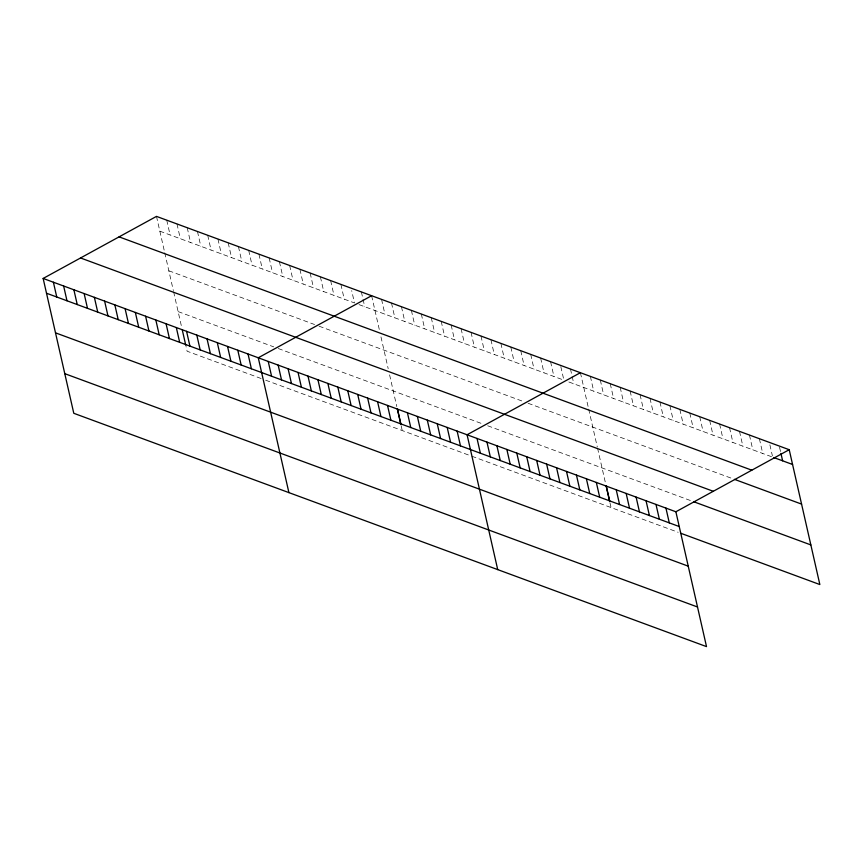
<?xml version="1.0" encoding="UTF-8"?>
<svg xmlns="http://www.w3.org/2000/svg" width="863" height="863" viewBox="0 0 863 863"><rect width="100%" height="100%" fill="white"/><g stroke="black" fill="none" stroke-linecap="round" stroke-linejoin="round"><path stroke-width="0.65" stroke-dasharray="4.32 3.24" d="M159.838 231.165L354.477 302.935L351.683 290.626M359.03 304.617L562.644 379.688M568.857 381.985L772.687 457.142M168.846 270.788L314.542 324.51M319.094 326.192L523.172 401.446M528.145 403.28L731.975 478.436M178.123 311.608L273.733 346.861M278.285 348.544L482.73 423.938M487.703 425.772L691.533 500.928M261.111 378.512L187.12 351.23L186.03 346.43M265.664 380.195L470.605 455.772M471.845 456.225L678.167 532.298M779.548 447.271L780.67 452.19M769.893 444.833L772.407 455.912M759.386 438.706L762.741 453.474M749.44 435.038L752.795 449.806M739.505 431.371L742.86 446.149M729.559 427.703L732.914 442.482M719.613 424.035L722.967 438.814M709.666 420.378L713.032 435.146M699.731 416.71L703.086 431.478M689.785 413.043L693.14 427.811M679.839 409.375L683.194 424.143M669.904 405.707L673.259 420.475M659.958 402.039L663.313 416.818M650.012 398.372L653.367 413.15M640.076 394.704L643.431 409.483M630.13 391.047L633.485 405.815M620.184 387.379L623.539 402.147M610.238 383.711L613.604 398.479M600.303 380.044L603.658 394.812M590.357 376.376L593.712 391.144M580.411 372.708L588.404 407.897M588.685 409.094L597.272 446.905M597.552 448.134L605.589 483.539M609.958 502.751L611.047 507.552M570.475 369.04L571.867 375.2M572.147 376.43L573.83 383.819M560.81 366.613L563.884 380.151M550.583 361.716L553.938 376.484M540.637 358.048L544.003 372.816M530.702 354.38L534.057 369.148M520.756 350.712L524.111 365.481M510.81 347.045L514.175 361.813M500.874 343.377L504.229 358.156M490.928 339.709L494.283 354.488M480.982 336.041L484.337 350.82M471.047 332.384L474.402 347.153M461.101 328.717L464.456 343.485M451.155 325.049L454.51 339.817M441.209 321.381L444.574 336.149M431.273 317.713L434.628 332.482M421.327 314.046L424.682 328.825M411.381 310.378L414.736 325.157M401.446 306.71L404.801 321.489M391.5 303.053L394.855 317.821M381.554 299.385L384.909 314.154M371.619 295.718L379.612 330.896M380.971 336.904L388.188 368.674M389.591 374.855L396.797 406.549M401.155 425.761L402.244 430.561M361.37 291.942L362.773 298.091M363.043 299.321L364.725 306.71M340.885 284.38L344.24 299.159M330.637 280.604L333.992 295.383M320.389 276.829L323.754 291.597M310.151 273.053L313.506 287.821M299.903 269.278L303.258 284.046M289.655 265.491L293.021 280.27M279.418 261.716L282.773 276.494M269.17 257.94L272.525 272.719M258.932 254.164L262.287 268.932M248.684 250.389L252.039 265.157M238.436 246.613L241.791 261.381M228.199 242.827L231.554 257.606M217.951 239.051L221.306 253.83M207.703 235.275L211.068 250.043M197.465 231.5L200.82 246.268M187.217 227.724L190.572 242.492M176.98 223.949L180.335 238.717M166.732 220.162L170.087 234.941M156.483 216.386L164.477 251.575M164.757 252.773L173.344 290.583M173.625 291.813L181.942 328.415"/><path stroke-width="1.29" d="M43.15 278.447L675.88 511.77L706.517 646.614L73.787 413.291L43.15 278.447L156.483 216.386L789.214 449.709L819.85 584.553L680.648 533.215M371.619 295.718L258.274 357.778L288.911 492.622M580.411 372.708L467.077 434.769L497.714 569.612M675.88 511.77L789.214 449.709M773.928 457.606L792.568 464.477M119.083 236.872L751.813 470.184M734.456 479.353L801.576 504.1M80.55 257.972L713.28 491.284M694.014 501.845L810.842 544.92M46.505 293.226L679.235 526.538M55.512 332.848L688.232 566.16M64.779 373.668L697.509 606.991M780.95 453.42L782.622 460.81M665.934 508.102L669.289 522.87M655.988 504.434L659.354 519.202M646.053 500.767L649.408 515.535M636.107 497.099L639.461 511.878M626.16 493.431L629.515 508.21M616.225 489.763L619.58 504.542M606.279 486.106L609.634 500.874M606.139 485.945L609.688 501.554M596.333 482.439L599.688 497.207M586.387 478.771L589.753 493.539M576.452 475.103L579.807 489.871M566.506 471.435L569.86 486.203M556.559 467.768L559.914 482.546M546.624 464.1L549.979 478.879M536.678 460.432L540.033 475.211M526.732 456.775L530.087 471.543M516.797 453.107L520.152 467.875M506.851 449.44L510.206 464.208M496.905 445.772L500.26 460.54M486.959 442.104L490.324 456.883M477.023 438.436L480.378 453.215M457.131 431.101L460.486 445.88M447.196 427.444L450.551 442.212M437.25 423.776L440.605 438.544M427.304 420.108L430.659 434.876M417.368 416.441L420.723 431.209M407.422 412.773L410.777 427.552M397.476 409.105L400.831 423.884M397.336 408.943L400.885 424.553M387.53 405.437L390.896 420.216M377.595 401.77L380.95 416.549M367.649 398.113L371.004 412.881M357.703 394.445L361.058 409.213M347.767 390.777L351.122 405.545M337.821 387.109L341.176 401.878M327.875 383.442L331.23 398.221M317.94 379.774L321.295 394.553M307.994 376.106L311.349 390.885M298.048 372.449L301.403 387.217M288.102 368.781L291.467 383.55M278.166 365.114L281.521 379.882M268.22 361.446L271.575 376.214M248.037 354.003L251.392 368.771M237.789 350.227L241.144 364.995M227.541 346.441L230.906 361.219M217.303 342.665L220.658 357.444M207.055 338.889L210.41 353.668M196.807 335.114L200.173 349.882M186.57 331.338L189.925 346.106M182.212 329.623L185.761 345.232M176.322 327.562L179.677 342.331M166.084 323.776L169.439 338.555M155.836 320L159.191 334.779M145.588 316.225L148.943 331.004M135.351 312.449L138.706 327.217M125.103 308.674L128.458 323.442M114.855 304.898L118.22 319.666M104.617 301.111L107.972 315.89M94.369 297.336L97.724 312.115M84.132 293.56L87.487 308.328M73.884 289.785L77.239 304.553M63.635 286.009L66.99 300.777M53.398 282.233L56.753 297.001"/></g></svg>
